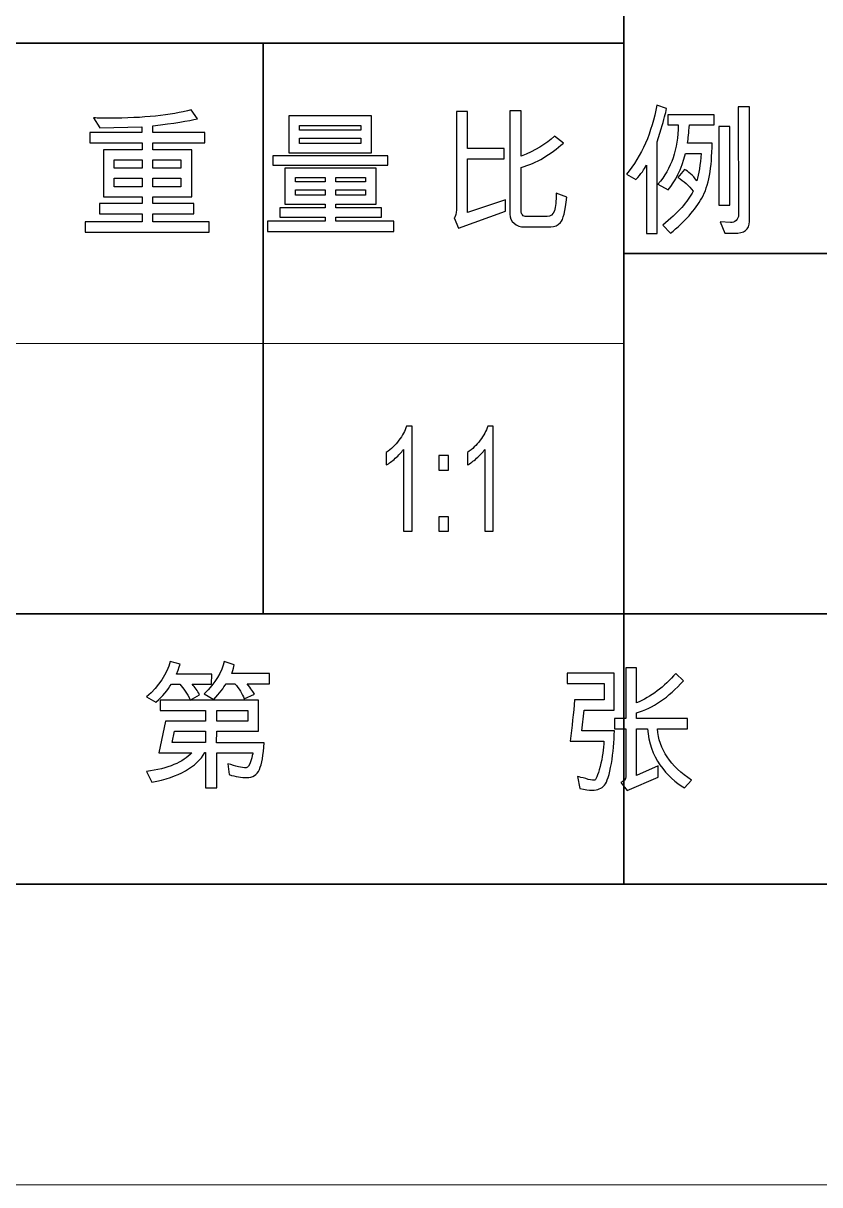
# Model space of a CAD drawing. Header units: millimetres. Extents: x -945 to 945, y -155 to 148.
# Drawn here: x 390.91 to 417.41, y -148.5 to -109.84 of the extents above; entities that cross this region are included whole.
import ezdxf

# ---------------------------------------------------------------- set-up
doc = ezdxf.new("R2010")
doc.units = ezdxf.units.MM
doc.header["$MEASUREMENT"] = 0
doc.layers.add('layer 1', color=7, linetype='Continuous')

msp = doc.modelspace()

# ---------------------------------------------------------------- linework, layer by layer
at = {"layer": 'layer 1', "lineweight": 35}
for points in [[(410.8888, -82.5), (410.8888, -82.5), (410.8888, -138.5), (410.8888, -138.5)], [(410.8888, -110.5), (410.8888, -110.5), (280.8888, -110.5), (280.8888, -110.5)], [(398.8888, -110.5), (398.8888, -110.5), (398.8888, -129.5), (398.8888, -129.5)], [(460.8888, -117.5), (460.8888, -117.5), (410.8888, -117.5), (410.8888, -117.5)], [(460.8888, -129.5), (460.8888, -129.5), (360.8888, -129.5), (360.8888, -129.5)], [(60.8888, -138.5), (60.8888, -138.5), (460.8888, -138.5), (460.8888, -138.5)], [(460.8888, -138.5), (460.8888, -138.5), (280.8888, -138.5), (280.8888, -138.5)]]:
    msp.add_open_spline(points, degree=3, dxfattribs=at)
at = {"layer": 'layer 1', "color": 3}
for points, knots in [([(397.0938, -116.7916), (397.0938, -116.7916), (392.9642, -116.7916), (392.9642, -116.7916), (392.9642, -116.7916), (392.9642, -116.4475), (392.9642, -116.4475), (392.9642, -116.4475), (394.8612, -116.4475), (394.8612, -116.4475), (394.8612, -116.4475), (394.8612, -116.1833), (394.8612, -116.1833), (394.8612, -116.1833), (393.4486, -116.1833), (393.4486, -116.1833), (393.4486, -116.1833), (393.4486, -115.8407), (393.4486, -115.8407), (393.4486, -115.8407), (394.8612, -115.8407), (394.8612, -115.8407), (394.8612, -115.8407), (394.8612, -115.6157), (394.8612, -115.6157), (394.8612, -115.6157), (393.5733, -115.6157), (393.5733, -115.6157), (393.5733, -115.6157), (393.5733, -114.0495), (393.5733, -114.0495), (393.5733, -114.0495), (394.8612, -114.0495), (394.8612, -114.0495), (394.8612, -114.0495), (394.8612, -113.8221), (394.8612, -113.8221), (394.8612, -113.8221), (393.1202, -113.8221), (393.1202, -113.8221), (393.1202, -113.8221), (393.1202, -113.4796), (393.1202, -113.4796), (393.1202, -113.4796), (394.8518, -113.4796), (394.8518, -113.4796), (394.8518, -113.4796), (394.8518, -113.2867), (394.8518, -113.2867), (394.8518, -113.2867), (393.4533, -113.3236), (393.4533, -113.3236), (393.4533, -113.3236), (393.2464, -112.9904), (393.2464, -112.9904), (393.4079, -112.9967), (393.5811, -112.9998), (393.7685, -112.9998), (394.9106, -112.9998), (395.82, -112.9073), (396.4965, -112.7223), (396.4965, -112.7223), (396.7034, -113.0186), (396.7034, -113.0186), (396.4095, -113.0931), (395.914, -113.1723), (395.2171, -113.2546), (395.2171, -113.2546), (395.2171, -113.4796), (395.2171, -113.4796), (395.2171, -113.4796), (396.9441, -113.4796), (396.9441, -113.4796), (396.9441, -113.4796), (396.9441, -113.8221), (396.9441, -113.8221), (396.9441, -113.8221), (395.2171, -113.8221), (395.2171, -113.8221), (395.2171, -113.8221), (395.2171, -114.0495), (395.2171, -114.0495), (395.2171, -114.0495), (396.5129, -114.0495), (396.5129, -114.0495), (396.5129, -114.0495), (396.5129, -115.6157), (396.5129, -115.6157), (396.5129, -115.6157), (395.2171, -115.6157), (395.2171, -115.6157), (395.2171, -115.6157), (395.2171, -115.8407), (395.2171, -115.8407), (395.2171, -115.8407), (396.5772, -115.8407), (396.5772, -115.8407), (396.5772, -115.8407), (396.5772, -116.1833), (396.5772, -116.1833), (396.5772, -116.1833), (395.2171, -116.1833), (395.2171, -116.1833), (395.2171, -116.1833), (395.2171, -116.4475), (395.2171, -116.4475), (395.2171, -116.4475), (397.0938, -116.4475), (397.0938, -116.4475), (397.0938, -116.4475), (397.0938, -116.7916), (397.0938, -116.7916)], [0, 0, 0, 0, 0.027027, 0.027027, 0.027027, 0.0540541, 0.0540541, 0.0540541, 0.0810811, 0.0810811, 0.0810811, 0.1081081, 0.1081081, 0.1081081, 0.1351351, 0.1351351, 0.1351351, 0.1621622, 0.1621622, 0.1621622, 0.1891892, 0.1891892, 0.1891892, 0.2162162, 0.2162162, 0.2162162, 0.2432432, 0.2432432, 0.2432432, 0.2702703, 0.2702703, 0.2702703, 0.2972973, 0.2972973, 0.2972973, 0.3243243, 0.3243243, 0.3243243, 0.3513514, 0.3513514, 0.3513514, 0.3783784, 0.3783784, 0.3783784, 0.4054054, 0.4054054, 0.4054054, 0.4324324, 0.4324324, 0.4324324, 0.4594595, 0.4594595, 0.4594595, 0.4864865, 0.4864865, 0.4864865, 0.5135135, 0.5135135, 0.5135135, 0.5405405, 0.5405405, 0.5405405, 0.5675676, 0.5675676, 0.5675676, 0.5945946, 0.5945946, 0.5945946, 0.6216216, 0.6216216, 0.6216216, 0.6486486, 0.6486486, 0.6486486, 0.6756757, 0.6756757, 0.6756757, 0.7027027, 0.7027027, 0.7027027, 0.7297297, 0.7297297, 0.7297297, 0.7567568, 0.7567568, 0.7567568, 0.7837838, 0.7837838, 0.7837838, 0.8108108, 0.8108108, 0.8108108, 0.8378378, 0.8378378, 0.8378378, 0.8648649, 0.8648649, 0.8648649, 0.8918919, 0.8918919, 0.8918919, 0.9189189, 0.9189189, 0.9189189, 0.9459459, 0.9459459, 0.9459459, 0.972973, 0.972973, 0.972973, 1, 1, 1, 1]), ([(406.9506, -116.0962), (406.9506, -116.0962), (405.3843, -116.6559), (405.3843, -116.6559), (405.3843, -116.6559), (405.2424, -116.3141), (405.2424, -116.3141), (405.2926, -116.2608), (405.3177, -116.1738), (405.3177, -116.0546), (405.3177, -116.0546), (405.3177, -112.7724), (405.3177, -112.7724), (405.3177, -112.7724), (405.6901, -112.7724), (405.6901, -112.7724), (405.6901, -112.7724), (405.6901, -114.0039), (405.6901, -114.0039), (405.6901, -114.0039), (406.9114, -114.0039), (406.9114, -114.0039), (406.9114, -114.0039), (406.9114, -114.3481), (406.9114, -114.3481), (406.9114, -114.3481), (405.6901, -114.3481), (405.6901, -114.3481), (405.6901, -114.3481), (405.6901, -116.1346), (405.6901, -116.1346), (405.6901, -116.1346), (406.9506, -115.7215), (406.9506, -115.7215), (406.9506, -115.7215), (406.9506, -116.0962), (406.9506, -116.0962)], [0, 0, 0, 0, 0.0833333, 0.0833333, 0.0833333, 0.1666667, 0.1666667, 0.1666667, 0.25, 0.25, 0.25, 0.3333333, 0.3333333, 0.3333333, 0.4166667, 0.4166667, 0.4166667, 0.5, 0.5, 0.5, 0.5833333, 0.5833333, 0.5833333, 0.6666667, 0.6666667, 0.6666667, 0.75, 0.75, 0.75, 0.8333333, 0.8333333, 0.8333333, 0.9166667, 0.9166667, 0.9166667, 1, 1, 1, 1]), ([(408.9951, -115.6321), (408.9425, -116.097), (408.8712, -116.3784), (408.7803, -116.4748), (408.6893, -116.5712), (408.5835, -116.6198), (408.4643, -116.6198), (408.4643, -116.6198), (407.5895, -116.6198), (407.5895, -116.6198), (407.4468, -116.6198), (407.33, -116.5791), (407.2383, -116.4991), (407.1458, -116.4184), (407.1003, -116.3173), (407.1003, -116.1942), (407.1003, -116.1942), (407.1003, -112.752), (407.1003, -112.752), (407.1003, -112.752), (407.4719, -112.752), (407.4719, -112.752), (407.4719, -112.752), (407.4719, -114.2634), (407.4719, -114.2634), (407.9329, -114.0839), (408.3044, -113.8644), (408.5859, -113.6041), (408.5859, -113.6041), (408.8775, -113.8291), (408.8775, -113.8291), (408.4581, -114.2132), (407.9893, -114.4852), (407.4719, -114.6444), (407.4719, -114.6444), (407.4719, -116.1025), (407.4719, -116.1025), (407.4719, -116.1471), (407.4876, -116.1871), (407.5189, -116.2224), (407.5503, -116.2577), (407.5918, -116.2749), (407.642, -116.2749), (407.642, -116.2749), (408.3334, -116.2749), (408.3334, -116.2749), (408.4526, -116.2749), (408.5341, -116.2106), (408.5772, -116.0813), (408.6196, -115.9512), (408.6392, -115.7575), (408.6345, -115.4988), (408.6345, -115.4988), (408.9951, -115.6321), (408.9951, -115.6321)], [0, 0, 0, 0, 0.0555556, 0.0555556, 0.0555556, 0.1111111, 0.1111111, 0.1111111, 0.1666667, 0.1666667, 0.1666667, 0.2222222, 0.2222222, 0.2222222, 0.2777778, 0.2777778, 0.2777778, 0.3333333, 0.3333333, 0.3333333, 0.3888889, 0.3888889, 0.3888889, 0.4444444, 0.4444444, 0.4444444, 0.5, 0.5, 0.5, 0.5555556, 0.5555556, 0.5555556, 0.6111111, 0.6111111, 0.6111111, 0.6666667, 0.6666667, 0.6666667, 0.7222222, 0.7222222, 0.7222222, 0.7777778, 0.7777778, 0.7777778, 0.8333333, 0.8333333, 0.8333333, 0.8888889, 0.8888889, 0.8888889, 0.9444444, 0.9444444, 0.9444444, 1, 1, 1, 1]), ([(412.3108, -112.683), (412.2834, -112.8304), (412.2238, -113.053), (412.1321, -113.3517), (412.1321, -113.3517), (411.9941, -113.7923), (411.9941, -113.7923), (411.9941, -113.7923), (411.9941, -116.8354), (411.9941, -116.8354), (411.9941, -116.8354), (411.6382, -116.8354), (411.6382, -116.8354), (411.6382, -116.8354), (411.6382, -114.5683), (411.6382, -114.5683), (411.5771, -114.6953), (411.4603, -114.8545), (411.2886, -115.0442), (411.2886, -115.0442), (410.9742, -114.8647), (410.9742, -114.8647), (411.4854, -114.2508), (411.8224, -113.4834), (411.9847, -112.5639), (411.9847, -112.5639), (412.3108, -112.683), (412.3108, -112.683)], [0, 0, 0, 0, 0.1111111, 0.1111111, 0.1111111, 0.2222222, 0.2222222, 0.2222222, 0.3333333, 0.3333333, 0.3333333, 0.4444444, 0.4444444, 0.4444444, 0.5555556, 0.5555556, 0.5555556, 0.6666667, 0.6666667, 0.6666667, 0.7777778, 0.7777778, 0.7777778, 0.8888889, 0.8888889, 0.8888889, 1, 1, 1, 1]), ([(413.8912, -113.2271), (413.8912, -113.2271), (413.0712, -113.2271), (413.0712, -113.2271), (413.0501, -113.4771), (413.0297, -113.6778), (413.0116, -113.8291), (413.0116, -113.8291), (413.8246, -113.8291), (413.8246, -113.8291), (413.8214, -114.6546), (413.7093, -115.2637), (413.4883, -115.6572), (413.2664, -116.0507), (412.9168, -116.4419), (412.437, -116.8307), (412.437, -116.8307), (412.1823, -116.5571), (412.1823, -116.5571), (412.6879, -116.155), (413.0234, -115.7787), (413.1904, -115.4299), (413.0571, -115.2449), (412.8901, -115.0936), (412.6902, -114.9775), (412.6902, -114.9775), (412.9082, -114.704), (412.9082, -114.704), (413.0367, -114.7761), (413.1747, -114.9015), (413.3213, -115.081), (413.3871, -114.8513), (413.4342, -114.5487), (413.4616, -114.1732), (413.4616, -114.1732), (412.945, -114.1732), (412.945, -114.1732), (412.8008, -114.7032), (412.6064, -115.1077), (412.3618, -115.386), (412.3618, -115.386), (412.0239, -115.1931), (412.0239, -115.1931), (412.4723, -114.6836), (412.6965, -114.0282), (412.6965, -113.2271), (412.6965, -113.2271), (412.3524, -113.2271), (412.3524, -113.2271), (412.3524, -113.2271), (412.3524, -112.8853), (412.3524, -112.8853), (412.3524, -112.8853), (413.8912, -112.8853), (413.8912, -112.8853), (413.8912, -112.8853), (413.8912, -113.2271), (413.8912, -113.2271)], [0, 0, 0, 0, 0.0526316, 0.0526316, 0.0526316, 0.1052632, 0.1052632, 0.1052632, 0.1578947, 0.1578947, 0.1578947, 0.2105263, 0.2105263, 0.2105263, 0.2631579, 0.2631579, 0.2631579, 0.3157895, 0.3157895, 0.3157895, 0.3684211, 0.3684211, 0.3684211, 0.4210526, 0.4210526, 0.4210526, 0.4736842, 0.4736842, 0.4736842, 0.5263158, 0.5263158, 0.5263158, 0.5789474, 0.5789474, 0.5789474, 0.6315789, 0.6315789, 0.6315789, 0.6842105, 0.6842105, 0.6842105, 0.7368421, 0.7368421, 0.7368421, 0.7894737, 0.7894737, 0.7894737, 0.8421053, 0.8421053, 0.8421053, 0.8947368, 0.8947368, 0.8947368, 0.9473684, 0.9473684, 0.9473684, 1, 1, 1, 1]), ([(415.0671, -116.4403), (415.0671, -116.7053), (414.9009, -116.8354), (414.5685, -116.8307), (414.5685, -116.8307), (414.2518, -116.826), (414.2518, -116.826), (414.2518, -116.826), (414.0974, -116.4497), (414.0974, -116.4497), (414.0974, -116.4497), (414.4399, -116.4678), (414.4399, -116.4678), (414.5121, -116.474), (414.574, -116.4529), (414.6257, -116.4035), (414.6782, -116.3549), (414.7041, -116.2922), (414.7041, -116.2153), (414.7041, -116.2153), (414.6947, -112.6258), (414.6947, -112.6258), (414.6947, -112.6258), (415.0671, -112.6258), (415.0671, -112.6258), (415.0671, -112.6258), (415.0671, -116.4403), (415.0671, -116.4403)], [0, 0, 0, 0, 0.1111111, 0.1111111, 0.1111111, 0.2222222, 0.2222222, 0.2222222, 0.3333333, 0.3333333, 0.3333333, 0.4444444, 0.4444444, 0.4444444, 0.5555556, 0.5555556, 0.5555556, 0.6666667, 0.6666667, 0.6666667, 0.7777778, 0.7777778, 0.7777778, 0.8888889, 0.8888889, 0.8888889, 1, 1, 1, 1]), ([(402.4972, -114.1482), (402.4972, -114.1482), (399.7456, -114.1482), (399.7456, -114.1482), (399.7456, -114.1482), (399.7456, -112.9198), (399.7456, -112.9198), (399.7456, -112.9198), (402.4972, -112.9198), (402.4972, -112.9198), (402.4972, -112.9198), (402.4972, -114.1482), (402.4972, -114.1482)], [0, 0, 0, 0, 0.25, 0.25, 0.25, 0.5, 0.5, 0.5, 0.75, 0.75, 0.75, 1, 1, 1, 1]), ([(402.1389, -113.3949), (402.1389, -113.3949), (402.1389, -113.2436), (402.1389, -113.2436), (402.1389, -113.2436), (400.1023, -113.2436), (400.1023, -113.2436), (400.1023, -113.2436), (400.1023, -113.3949), (400.1023, -113.3949), (400.1023, -113.3949), (402.1389, -113.3949), (402.1389, -113.3949)], [0, 0, 0, 0, 0.25, 0.25, 0.25, 0.5, 0.5, 0.5, 0.75, 0.75, 0.75, 1, 1, 1, 1]), ([(414.4125, -115.8986), (414.4125, -115.8986), (414.0543, -115.8986), (414.0543, -115.8986), (414.0543, -115.8986), (414.0543, -113.2757), (414.0543, -113.2757), (414.0543, -113.2757), (414.4125, -113.2757), (414.4125, -113.2757), (414.4125, -113.2757), (414.4125, -115.8986), (414.4125, -115.8986)], [0, 0, 0, 0, 0.25, 0.25, 0.25, 0.5, 0.5, 0.5, 0.75, 0.75, 0.75, 1, 1, 1, 1]), ([(402.1389, -113.8425), (402.1389, -113.8425), (402.1389, -113.6685), (402.1389, -113.6685), (402.1389, -113.6685), (400.1023, -113.6685), (400.1023, -113.6685), (400.1023, -113.6685), (400.1023, -113.8425), (400.1023, -113.8425), (400.1023, -113.8425), (402.1389, -113.8425), (402.1389, -113.8425)], [0, 0, 0, 0, 0.25, 0.25, 0.25, 0.5, 0.5, 0.5, 0.75, 0.75, 0.75, 1, 1, 1, 1]), ([(394.8612, -114.6695), (394.8612, -114.6695), (394.8612, -114.392), (394.8612, -114.392), (394.8612, -114.392), (393.9292, -114.392), (393.9292, -114.392), (393.9292, -114.392), (393.9292, -114.6695), (393.9292, -114.6695), (393.9292, -114.6695), (394.8612, -114.6695), (394.8612, -114.6695)], [0, 0, 0, 0, 0.25, 0.25, 0.25, 0.5, 0.5, 0.5, 0.75, 0.75, 0.75, 1, 1, 1, 1]), ([(396.1539, -114.6695), (396.1539, -114.6695), (396.1539, -114.392), (396.1539, -114.392), (396.1539, -114.392), (395.2171, -114.392), (395.2171, -114.392), (395.2171, -114.392), (395.2171, -114.6695), (395.2171, -114.6695), (395.2171, -114.6695), (396.1539, -114.6695), (396.1539, -114.6695)], [0, 0, 0, 0, 0.25, 0.25, 0.25, 0.5, 0.5, 0.5, 0.75, 0.75, 0.75, 1, 1, 1, 1]), ([(403.042, -114.5614), (403.042, -114.5614), (399.2086, -114.5614), (399.2086, -114.5614), (399.2086, -114.5614), (399.2086, -114.2564), (399.2086, -114.2564), (399.2086, -114.2564), (403.042, -114.2564), (403.042, -114.2564), (403.042, -114.2564), (403.042, -114.5614), (403.042, -114.5614)], [0, 0, 0, 0, 0.25, 0.25, 0.25, 0.5, 0.5, 0.5, 0.75, 0.75, 0.75, 1, 1, 1, 1]), ([(403.2348, -116.7712), (403.2348, -116.7712), (399.0315, -116.7712), (399.0315, -116.7712), (399.0315, -116.7712), (399.0315, -116.4286), (399.0315, -116.4286), (399.0315, -116.4286), (400.9497, -116.4286), (400.9497, -116.4286), (400.9497, -116.4286), (400.9497, -116.293), (400.9497, -116.293), (400.9497, -116.293), (399.4407, -116.293), (399.4407, -116.293), (399.4407, -116.293), (399.4407, -115.9857), (399.4407, -115.9857), (399.4407, -115.9857), (400.9497, -115.9857), (400.9497, -115.9857), (400.9497, -115.9857), (400.9497, -115.8634), (400.9497, -115.8634), (400.9497, -115.8634), (399.6084, -115.8634), (399.6084, -115.8634), (399.6084, -115.8634), (399.6084, -114.6695), (399.6084, -114.6695), (399.6084, -114.6695), (402.6539, -114.6695), (402.6539, -114.6695), (402.6539, -114.6695), (402.6539, -115.8634), (402.6539, -115.8634), (402.6539, -115.8634), (401.308, -115.8634), (401.308, -115.8634), (401.308, -115.8634), (401.308, -115.9857), (401.308, -115.9857), (401.308, -115.9857), (402.8303, -115.9857), (402.8303, -115.9857), (402.8303, -115.9857), (402.8303, -116.293), (402.8303, -116.293), (402.8303, -116.293), (401.308, -116.293), (401.308, -116.293), (401.308, -116.293), (401.308, -116.4286), (401.308, -116.4286), (401.308, -116.4286), (403.2348, -116.4286), (403.2348, -116.4286), (403.2348, -116.4286), (403.2348, -116.7712), (403.2348, -116.7712)], [0, 0, 0, 0, 0.05, 0.05, 0.05, 0.1, 0.1, 0.1, 0.15, 0.15, 0.15, 0.2, 0.2, 0.2, 0.25, 0.25, 0.25, 0.3, 0.3, 0.3, 0.35, 0.35, 0.35, 0.4, 0.4, 0.4, 0.45, 0.45, 0.45, 0.5, 0.5, 0.5, 0.55, 0.55, 0.55, 0.6, 0.6, 0.6, 0.65, 0.65, 0.65, 0.7, 0.7, 0.7, 0.75, 0.75, 0.75, 0.8, 0.8, 0.8, 0.85, 0.85, 0.85, 0.9, 0.9, 0.9, 0.95, 0.95, 0.95, 1, 1, 1, 1]), ([(394.8612, -115.2896), (394.8612, -115.2896), (394.8612, -114.9933), (394.8612, -114.9933), (394.8612, -114.9933), (393.9292, -114.9933), (393.9292, -114.9933), (393.9292, -114.9933), (393.9292, -115.2896), (393.9292, -115.2896), (393.9292, -115.2896), (394.8612, -115.2896), (394.8612, -115.2896)], [0, 0, 0, 0, 0.25, 0.25, 0.25, 0.5, 0.5, 0.5, 0.75, 0.75, 0.75, 1, 1, 1, 1]), ([(396.1539, -115.2896), (396.1539, -115.2896), (396.1539, -114.9933), (396.1539, -114.9933), (396.1539, -114.9933), (395.2171, -114.9933), (395.2171, -114.9933), (395.2171, -114.9933), (395.2171, -115.2896), (395.2171, -115.2896), (395.2171, -115.2896), (396.1539, -115.2896), (396.1539, -115.2896)], [0, 0, 0, 0, 0.25, 0.25, 0.25, 0.5, 0.5, 0.5, 0.75, 0.75, 0.75, 1, 1, 1, 1]), ([(400.9497, -115.1219), (400.9497, -115.1219), (400.9497, -114.9753), (400.9497, -114.9753), (400.9497, -114.9753), (399.9667, -114.9753), (399.9667, -114.9753), (399.9667, -114.9753), (399.9667, -115.1219), (399.9667, -115.1219), (399.9667, -115.1219), (400.9497, -115.1219), (400.9497, -115.1219)], [0, 0, 0, 0, 0.25, 0.25, 0.25, 0.5, 0.5, 0.5, 0.75, 0.75, 0.75, 1, 1, 1, 1]), ([(402.2949, -115.1219), (402.2949, -115.1219), (402.2949, -114.9753), (402.2949, -114.9753), (402.2949, -114.9753), (401.308, -114.9753), (401.308, -114.9753), (401.308, -114.9753), (401.308, -115.1219), (401.308, -115.1219), (401.308, -115.1219), (402.2949, -115.1219), (402.2949, -115.1219)], [0, 0, 0, 0, 0.25, 0.25, 0.25, 0.5, 0.5, 0.5, 0.75, 0.75, 0.75, 1, 1, 1, 1]), ([(400.9497, -115.5585), (400.9497, -115.5585), (400.9497, -115.3837), (400.9497, -115.3837), (400.9497, -115.3837), (399.9667, -115.3837), (399.9667, -115.3837), (399.9667, -115.3837), (399.9667, -115.5585), (399.9667, -115.5585), (399.9667, -115.5585), (400.9497, -115.5585), (400.9497, -115.5585)], [0, 0, 0, 0, 0.25, 0.25, 0.25, 0.5, 0.5, 0.5, 0.75, 0.75, 0.75, 1, 1, 1, 1]), ([(402.2949, -115.5585), (402.2949, -115.5585), (402.2949, -115.3837), (402.2949, -115.3837), (402.2949, -115.3837), (401.308, -115.3837), (401.308, -115.3837), (401.308, -115.3837), (401.308, -115.5585), (401.308, -115.5585), (401.308, -115.5585), (402.2949, -115.5585), (402.2949, -115.5585)], [0, 0, 0, 0, 0.25, 0.25, 0.25, 0.5, 0.5, 0.5, 0.75, 0.75, 0.75, 1, 1, 1, 1]), ([(403.8412, -126.75), (403.8412, -126.75), (403.5559, -126.75), (403.5559, -126.75), (403.5559, -126.75), (403.5559, -124.0262), (403.5559, -124.0262), (403.4873, -124.125), (403.397, -124.223), (403.2857, -124.3211), (403.1744, -124.4191), (403.0738, -124.4928), (402.9852, -124.5414), (402.9852, -124.5414), (402.9852, -124.1282), (402.9852, -124.1282), (403.1446, -124.0164), (403.284, -123.8803), (403.4035, -123.7199), (403.5229, -123.5603), (403.6077, -123.4056), (403.6575, -123.2549), (403.6575, -123.2549), (403.8412, -123.2549), (403.8412, -123.2549), (403.8412, -123.2549), (403.8412, -126.75), (403.8412, -126.75)], [0, 0, 0, 0, 0.1111111, 0.1111111, 0.1111111, 0.2222222, 0.2222222, 0.2222222, 0.3333333, 0.3333333, 0.3333333, 0.4444444, 0.4444444, 0.4444444, 0.5555556, 0.5555556, 0.5555556, 0.6666667, 0.6666667, 0.6666667, 0.7777778, 0.7777778, 0.7777778, 0.8888889, 0.8888889, 0.8888889, 1, 1, 1, 1]), ([(406.5453, -126.75), (406.5453, -126.75), (406.26, -126.75), (406.26, -126.75), (406.26, -126.75), (406.26, -124.0262), (406.26, -124.0262), (406.1914, -124.125), (406.1012, -124.223), (405.9898, -124.3211), (405.8785, -124.4191), (405.778, -124.4928), (405.6894, -124.5414), (405.6894, -124.5414), (405.6894, -124.1282), (405.6894, -124.1282), (405.8488, -124.0164), (405.9882, -123.8803), (406.1076, -123.7199), (406.227, -123.5603), (406.3119, -123.4056), (406.3616, -123.2549), (406.3616, -123.2549), (406.5453, -123.2549), (406.5453, -123.2549), (406.5453, -123.2549), (406.5453, -126.75), (406.5453, -126.75)], [0, 0, 0, 0, 0.1111111, 0.1111111, 0.1111111, 0.2222222, 0.2222222, 0.2222222, 0.3333333, 0.3333333, 0.3333333, 0.4444444, 0.4444444, 0.4444444, 0.5555556, 0.5555556, 0.5555556, 0.6666667, 0.6666667, 0.6666667, 0.7777778, 0.7777778, 0.7777778, 0.8888889, 0.8888889, 0.8888889, 1, 1, 1, 1]), ([(404.7301, -124.7132), (404.7301, -124.7132), (404.7301, -124.2271), (404.7301, -124.2271), (404.7301, -124.2271), (405.0544, -124.2271), (405.0544, -124.2271), (405.0544, -124.2271), (405.0544, -124.7132), (405.0544, -124.7132), (405.0544, -124.7132), (404.7301, -124.7132), (404.7301, -124.7132)], [0, 0, 0, 0, 0.25, 0.25, 0.25, 0.5, 0.5, 0.5, 0.75, 0.75, 0.75, 1, 1, 1, 1]), ([(404.7301, -126.75), (404.7301, -126.75), (404.7301, -126.2639), (404.7301, -126.2639), (404.7301, -126.2639), (405.0544, -126.2639), (405.0544, -126.2639), (405.0544, -126.2639), (405.0544, -126.75), (405.0544, -126.75), (405.0544, -126.75), (404.7301, -126.75), (404.7301, -126.75)], [0, 0, 0, 0, 0.25, 0.25, 0.25, 0.5, 0.5, 0.5, 0.75, 0.75, 0.75, 1, 1, 1, 1]), ([(397.1755, -131.5013), (397.1755, -131.5013), (397.1708, -131.8368), (397.1708, -131.8368), (397.1708, -131.8368), (396.5272, -131.8368), (396.5272, -131.8368), (396.6221, -131.9442), (396.7052, -132.061), (396.7757, -132.188), (396.7757, -132.188), (396.4606, -132.3675), (396.4606, -132.3675), (396.3571, -132.1449), (396.2403, -131.9685), (396.1118, -131.8368), (396.1118, -131.8368), (395.8343, -131.8368), (395.8343, -131.8368), (395.7159, -132.0312), (395.545, -132.2335), (395.3216, -132.4428), (395.3216, -132.4428), (395.0119, -132.2641), (395.0119, -132.2641), (395.4203, -131.898), (395.6822, -131.5029), (395.7974, -131.0788), (395.7974, -131.0788), (396.1306, -131.1681), (396.1306, -131.1681), (396.1274, -131.1885), (396.0851, -131.2991), (396.0036, -131.5013), (396.0036, -131.5013), (397.1755, -131.5013), (397.1755, -131.5013)], [0, 0, 0, 0, 0.0833333, 0.0833333, 0.0833333, 0.1666667, 0.1666667, 0.1666667, 0.25, 0.25, 0.25, 0.3333333, 0.3333333, 0.3333333, 0.4166667, 0.4166667, 0.4166667, 0.5, 0.5, 0.5, 0.5833333, 0.5833333, 0.5833333, 0.6666667, 0.6666667, 0.6666667, 0.75, 0.75, 0.75, 0.8333333, 0.8333333, 0.8333333, 0.9166667, 0.9166667, 0.9166667, 1, 1, 1, 1]), ([(399.0953, -131.8227), (399.0953, -131.8227), (398.3553, -131.8227), (398.3553, -131.8227), (398.4886, -131.996), (398.5693, -132.1112), (398.5968, -132.17), (398.5968, -132.17), (398.2526, -132.3307), (398.2526, -132.3307), (398.1954, -132.1527), (398.0919, -131.9834), (397.9422, -131.8227), (397.9422, -131.8227), (397.6553, -131.8227), (397.6553, -131.8227), (397.5769, -131.9576), (397.4397, -132.1347), (397.2422, -132.3534), (397.2422, -132.3534), (396.927, -132.1653), (396.927, -132.1653), (397.2963, -131.7914), (397.5181, -131.4292), (397.5934, -131.0788), (397.5934, -131.0788), (397.9281, -131.1964), (397.9281, -131.1964), (397.8905, -131.3508), (397.8622, -131.448), (397.8434, -131.488), (397.8434, -131.488), (399.0953, -131.488), (399.0953, -131.488), (399.0953, -131.488), (399.0953, -131.8227), (399.0953, -131.8227)], [0, 0, 0, 0, 0.0833333, 0.0833333, 0.0833333, 0.1666667, 0.1666667, 0.1666667, 0.25, 0.25, 0.25, 0.3333333, 0.3333333, 0.3333333, 0.4166667, 0.4166667, 0.4166667, 0.5, 0.5, 0.5, 0.5833333, 0.5833333, 0.5833333, 0.6666667, 0.6666667, 0.6666667, 0.75, 0.75, 0.75, 0.8333333, 0.8333333, 0.8333333, 0.9166667, 0.9166667, 0.9166667, 1, 1, 1, 1]), ([(413.1455, -135.0353), (413.1455, -135.0353), (412.9111, -135.2877), (412.9111, -135.2877), (412.6054, -135.1191), (412.3318, -134.8659), (412.0904, -134.5265), (411.8489, -134.1871), (411.7117, -133.7873), (411.678, -133.3263), (411.678, -133.3263), (411.3127, -133.3263), (411.3127, -133.3263), (411.3127, -133.3263), (411.3127, -134.8746), (411.3127, -134.8746), (411.3127, -134.8746), (412.0269, -134.5602), (412.0269, -134.5602), (412.0269, -134.5602), (412.0269, -134.9318), (412.0269, -134.9318), (412.0269, -134.9318), (411.0007, -135.3778), (411.0007, -135.3778), (411.0007, -135.3778), (410.7891, -135.1089), (410.7891, -135.1089), (410.8996, -135.0643), (410.9545, -135.0023), (410.9545, -134.9224), (410.9545, -134.9224), (410.9545, -133.3263), (410.9545, -133.3263), (410.9545, -133.3263), (410.5735, -133.3263), (410.5735, -133.3263), (410.5735, -133.3263), (410.5735, -132.9845), (410.5735, -132.9845), (410.5735, -132.9845), (410.9545, -132.9845), (410.9545, -132.9845), (410.9545, -132.9845), (410.9545, -131.2897), (410.9545, -131.2897), (410.9545, -131.2897), (411.3127, -131.2897), (411.3127, -131.2897), (411.3127, -131.2897), (411.3127, -132.4609), (411.3127, -132.4609), (411.7909, -132.2571), (412.226, -131.9294), (412.6195, -131.4778), (412.6195, -131.4778), (412.8727, -131.7279), (412.8727, -131.7279), (412.3749, -132.279), (411.8552, -132.6349), (411.3127, -132.7964), (411.3127, -132.7964), (411.3127, -132.9845), (411.3127, -132.9845), (411.3127, -132.9845), (413.0099, -132.9845), (413.0099, -132.9845), (413.0099, -132.9845), (413.0099, -133.3263), (413.0099, -133.3263), (413.0099, -133.3263), (412.0041, -133.3263), (412.0041, -133.3263), (412.0598, -134.0036), (412.44, -134.5727), (413.1455, -135.0353)], [0, 0, 0, 0, 0.04, 0.04, 0.04, 0.08, 0.08, 0.08, 0.12, 0.12, 0.12, 0.16, 0.16, 0.16, 0.2, 0.2, 0.2, 0.24, 0.24, 0.24, 0.28, 0.28, 0.28, 0.32, 0.32, 0.32, 0.36, 0.36, 0.36, 0.4, 0.4, 0.4, 0.44, 0.44, 0.44, 0.48, 0.48, 0.48, 0.52, 0.52, 0.52, 0.56, 0.56, 0.56, 0.6, 0.6, 0.6, 0.64, 0.64, 0.64, 0.68, 0.68, 0.68, 0.72, 0.72, 0.72, 0.76, 0.76, 0.76, 0.8, 0.8, 0.8, 0.84, 0.84, 0.84, 0.88, 0.88, 0.88, 0.92, 0.92, 0.92, 0.96, 0.96, 0.96, 1, 1, 1, 1]), ([(410.5735, -133.3883), (410.5719, -133.7465), (410.539, -134.1118), (410.4739, -134.4826), (410.4089, -134.8542), (410.3313, -135.0941), (410.2419, -135.203), (410.1517, -135.3112), (410.0169, -135.3661), (409.8366, -135.3661), (409.7323, -135.3661), (409.5936, -135.3457), (409.4203, -135.3065), (409.4203, -135.3065), (409.3514, -134.9161), (409.3514, -134.9161), (409.407, -134.9263), (409.4964, -134.949), (409.6202, -134.9835), (409.7441, -135.018), (409.8382, -135.0353), (409.9009, -135.0353), (409.9542, -135.0353), (410.0208, -134.8832), (410.1, -134.5782), (410.18, -134.2733), (410.2199, -133.9911), (410.2199, -133.7308), (410.2199, -133.7308), (409.1013, -133.7308), (409.1013, -133.7308), (409.164, -133.2589), (409.215, -132.8027), (409.2526, -132.3621), (409.2526, -132.3621), (410.2317, -132.3621), (410.2317, -132.3621), (410.2317, -132.3621), (410.2317, -131.8173), (410.2317, -131.8173), (410.2317, -131.8173), (409.0025, -131.8173), (409.0025, -131.8173), (409.0025, -131.8173), (409.0025, -131.4731), (409.0025, -131.4731), (409.0025, -131.4731), (410.5688, -131.4731), (410.5688, -131.4731), (410.5688, -131.4731), (410.5688, -132.7062), (410.5688, -132.7062), (410.5688, -132.7062), (409.5724, -132.7062), (409.5724, -132.7062), (409.5724, -132.7062), (409.4917, -133.3883), (409.4917, -133.3883), (409.4917, -133.3883), (410.5735, -133.3883), (410.5735, -133.3883)], [0, 0, 0, 0, 0.05, 0.05, 0.05, 0.1, 0.1, 0.1, 0.15, 0.15, 0.15, 0.2, 0.2, 0.2, 0.25, 0.25, 0.25, 0.3, 0.3, 0.3, 0.35, 0.35, 0.35, 0.4, 0.4, 0.4, 0.45, 0.45, 0.45, 0.5, 0.5, 0.5, 0.55, 0.55, 0.55, 0.6, 0.6, 0.6, 0.65, 0.65, 0.65, 0.7, 0.7, 0.7, 0.75, 0.75, 0.75, 0.8, 0.8, 0.8, 0.85, 0.85, 0.85, 0.9, 0.9, 0.9, 0.95, 0.95, 0.95, 1, 1, 1, 1]), ([(398.9252, -133.7888), (398.8962, -134.2019), (398.8421, -134.4982), (398.7622, -134.6777), (398.6822, -134.8565), (398.5427, -134.9466), (398.342, -134.9466), (398.1688, -134.9466), (397.9728, -134.9145), (397.7541, -134.8502), (397.7541, -134.8502), (397.7125, -134.4849), (397.7125, -134.4849), (397.9759, -134.575), (398.1797, -134.6205), (398.3232, -134.6205), (398.382, -134.6205), (398.4329, -134.5437), (398.4776, -134.3916), (398.5215, -134.2395), (398.5443, -134.1494), (398.5443, -134.1219), (398.5443, -134.1219), (397.3449, -134.1219), (397.3449, -134.1219), (397.3449, -134.1219), (397.3449, -135.2931), (397.3449, -135.2931), (397.3449, -135.2931), (396.9733, -135.2931), (396.9733, -135.2931), (396.9733, -135.2931), (396.9733, -134.1172), (396.9733, -134.1172), (396.9733, -134.1172), (396.9498, -134.1172), (396.9498, -134.1172), (396.6746, -134.5978), (396.0851, -134.927), (395.182, -135.105), (395.182, -135.105), (395.0025, -134.7467), (395.0025, -134.7467), (395.7206, -134.6487), (396.2254, -134.4402), (396.5163, -134.1219), (396.5163, -134.1219), (395.4203, -134.1219), (395.4203, -134.1219), (395.4203, -134.1219), (395.6438, -133.0676), (395.6438, -133.0676), (395.6438, -133.0676), (396.9733, -133.0676), (396.9733, -133.0676), (396.9733, -133.0676), (396.9733, -132.7117), (396.9733, -132.7117), (396.9733, -132.7117), (395.4595, -132.7117), (395.4595, -132.7117), (395.4595, -132.7117), (395.4595, -132.3762), (395.4595, -132.3762), (395.4595, -132.3762), (398.7324, -132.3762), (398.7324, -132.3762), (398.7324, -132.3762), (398.7324, -133.4031), (398.7324, -133.4031), (398.7324, -133.4031), (397.3449, -133.4031), (397.3449, -133.4031), (397.3449, -133.4031), (397.3402, -133.7888), (397.3402, -133.7888), (397.3402, -133.7888), (398.9252, -133.7888), (398.9252, -133.7888)], [0, 0, 0, 0, 0.0384615, 0.0384615, 0.0384615, 0.0769231, 0.0769231, 0.0769231, 0.1153846, 0.1153846, 0.1153846, 0.1538462, 0.1538462, 0.1538462, 0.1923077, 0.1923077, 0.1923077, 0.2307692, 0.2307692, 0.2307692, 0.2692308, 0.2692308, 0.2692308, 0.3076923, 0.3076923, 0.3076923, 0.3461538, 0.3461538, 0.3461538, 0.3846154, 0.3846154, 0.3846154, 0.4230769, 0.4230769, 0.4230769, 0.4615385, 0.4615385, 0.4615385, 0.5, 0.5, 0.5, 0.5384615, 0.5384615, 0.5384615, 0.5769231, 0.5769231, 0.5769231, 0.6153846, 0.6153846, 0.6153846, 0.6538462, 0.6538462, 0.6538462, 0.6923077, 0.6923077, 0.6923077, 0.7307692, 0.7307692, 0.7307692, 0.7692308, 0.7692308, 0.7692308, 0.8076923, 0.8076923, 0.8076923, 0.8461538, 0.8461538, 0.8461538, 0.8846154, 0.8846154, 0.8846154, 0.9230769, 0.9230769, 0.9230769, 0.9615385, 0.9615385, 0.9615385, 1, 1, 1, 1]), ([(398.3741, -133.0676), (398.3741, -133.0676), (398.3741, -132.7117), (398.3741, -132.7117), (398.3741, -132.7117), (397.3449, -132.7117), (397.3449, -132.7117), (397.3449, -132.7117), (397.3449, -133.0676), (397.3449, -133.0676), (397.3449, -133.0676), (398.3741, -133.0676), (398.3741, -133.0676)], [0, 0, 0, 0, 0.25, 0.25, 0.25, 0.5, 0.5, 0.5, 0.75, 0.75, 0.75, 1, 1, 1, 1]), ([(396.9686, -133.7841), (396.9686, -133.7841), (396.9686, -133.4031), (396.9686, -133.4031), (396.9686, -133.4031), (395.944, -133.4031), (395.944, -133.4031), (395.944, -133.4031), (395.8593, -133.7841), (395.8593, -133.7841), (395.8593, -133.7841), (396.9686, -133.7841), (396.9686, -133.7841)], [0, 0, 0, 0, 0.25, 0.25, 0.25, 0.5, 0.5, 0.5, 0.75, 0.75, 0.75, 1, 1, 1, 1])]:
    msp.add_open_spline(points, degree=3, knots=knots, dxfattribs=at)
at = {"layer": 'layer 1', "lineweight": 18}
for points in [[(410.8888, -120.5), (410.8888, -120.5), (360.8888, -120.5), (360.8888, -120.5)], [(50.8888, -148.5), (50.8888, -148.5), (470.8888, -148.5), (470.8888, -148.5)]]:
    msp.add_open_spline(points, degree=3, dxfattribs=at)

doc.saveas('drawing.dxf')
